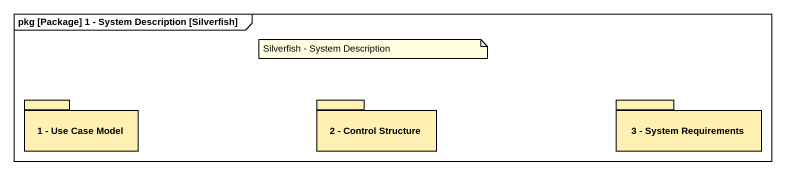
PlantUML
@startuml
mainframe pkg [Package] 1 - System Description [Silverfish]
package "1 - Use Case Model" as p1_Use_Case_Model #FFF0B4 {
}
package "2 - Control Structure" as p2_Control_Structure #FFF0B4 {
}
package "3 - System Requirements" as p3_System_Requirements #FFF0B4 {
}
note as N1
  Silverfish - System Description
end note
@enduml
